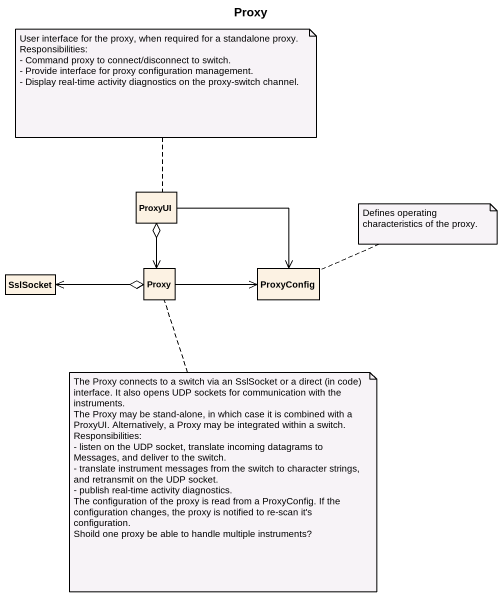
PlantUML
@startuml
title Proxy
hide circle
hide empty members
class ProxyUI
class SslSocket
class Proxy
class ProxyConfig
ProxyUI o--> Proxy
ProxyUI -right-> ProxyConfig
Proxy o-left-> SslSocket
Proxy -right-> ProxyConfig
note top of ProxyUI
  User interface for the proxy, when required for a standalone proxy. Responsibilities:
  - Command proxy to connect/disconnect to switch.
  - Provide interface for proxy configuration management.
  - Display real-time activity diagnostics on the proxy-switch channel.
end note
note right of ProxyConfig : Defines operating characteristics of the proxy.
note bottom of Proxy
  The Proxy connects to a switch via an SslSocket or a direct (in code) interface. It also opens UDP sockets for communication with the instruments.
  The Proxy may be stand-alone, in which case it is combined with a ProxyUI. Alternatively, a Proxy may be integrated within a switch.
  Responsibilities:
  - listen on the UDP socket, translate incoming datagrams to Messages, and deliver to the switch.
  - translate instrument messages from the switch to character strings, and retransmit on the UDP socket.
  - publish real-time activity diagnostics.
  The configuration of the proxy is read from a ProxyConfig. If the configuration changes, the proxy is notified to re-scan it's configuration.
  Shoild one proxy be able to handle multiple instruments?
end note
@enduml
